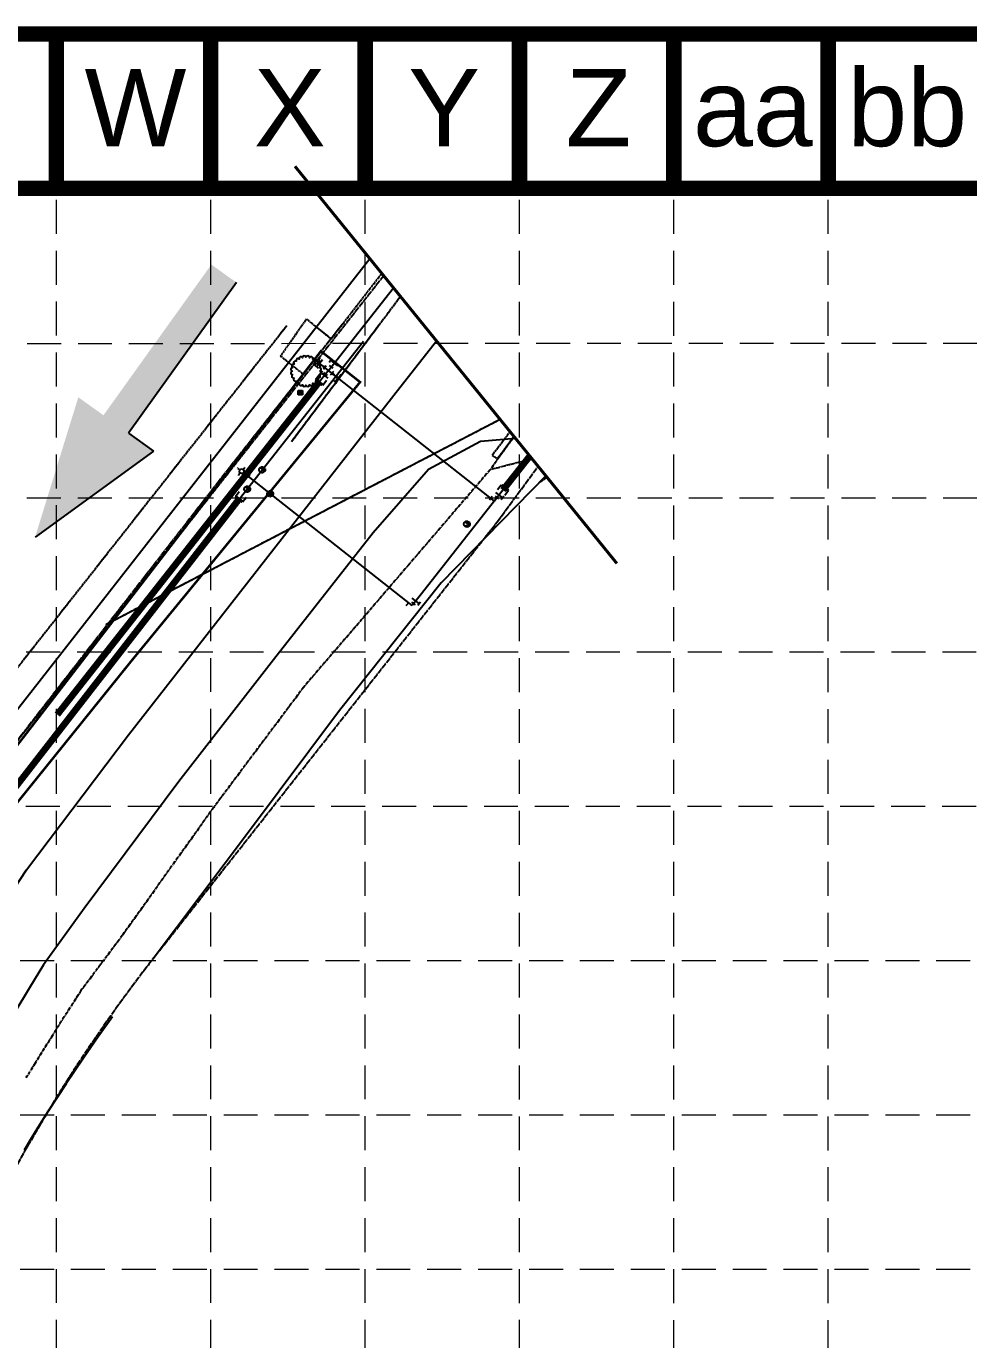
# Model space of a CAD drawing. Header units: inches. Extents: x 2600819 to 2602871, y 7032016 to 7035296.
# Drawn here: x 2601988.2 to 2602300.6, y 7034860.8 to 7035296.1 of the extents above; entities that cross this region are included whole.
import ezdxf
from ezdxf.enums import TextEntityAlignment as Align

# ---------------------------------------------------------------- set-up
doc = ezdxf.new("R2010")
doc.units = ezdxf.units.IN
doc.header["$MEASUREMENT"] = 0
for name, pattern in [('CREEK', [1.2, 1, -0.05, 0, -0.05, 0, -0.05, 0, -0.05]), ('DASHED', [0.8, 0.75, -0.05]), ('HIDDEN', [0.375, 0.25, -0.125]), ('PHANTOM', [2.1, 1.75, -0.05, 0.1, -0.05, 0.1, -0.05]), ('SCREEK', [1.04, 0.9, -0.035, 0, -0.035, 0, -0.035, 0, -0.035])]:
    doc.linetypes.add(name, pattern=pattern)
for name, color, linetype in [('ARROWS', 252, 'Continuous'), ('BASE', 7, 'Continuous'), ('CREEK', 170, 'CREEK'), ('DITCH', 7, 'SCREEK'), ('EASPH-PVMT', 7, 'Continuous'), ('EESMT', 7, 'DASHED'), ('EGAS', 50, 'DASHED'), ('EPVMT', 8, 'DASHED'), ('ETEL', 33, 'DASHED'), ('EWAT', 150, 'DASHED'), ('EXSTSEW', 5, 'DASHED'), ('FENCE', 242, 'DASHED'), ('GRID', 254, 'HIDDEN'), ('LIMITS OF DISTURBANCE', 1, 'HIDDEN'), ('PWAT', 4, 'Continuous'), ('ROW', 252, 'PHANTOM'), ('SILT FENCE', 200, 'Continuous'), ('TREE', 250, 'Continuous'), ('TREET', 250, 'Continuous')]:
    doc.layers.add(name, color=color, linetype=linetype)
doc.styles.get("Standard").update_dxf_attribs({"font": 'ARIAL.TTF'})
doc.styles.add('UTIL', font='romans.shx', dxfattribs={"width": 0.9})
doc.linetypes.add('12IN-W', pattern='A,0.8,-0.05,0.8,-0.05,0.8,-0.1,["12%%34 W",UTIL,S=0.08,R=0,X=-0.1,Y=-0.04],-0.29', length=2.89)
doc.linetypes.add('16IN-W', pattern='A,0.8,-0.05,0.8,-0.05,0.8,-0.1,["16%%34 W",UTIL,S=0.08,R=0,X=-0.1,Y=-0.04],-0.29', length=2.89)
doc.linetypes.add('8IN-W', pattern='A,0.8,-0.05,0.8,-0.05,0.8,-0.125,["8%%34 W",UTIL,S=0.08,R=0,X=-0.1,Y=-0.04],-0.22', length=2.845)
doc.linetypes.add('ASPH-E2', pattern='A,0.45,-0.05,0.9,[138,ltypeshp.shx,S=-0.013,R=0,X=0,Y=0],0.45', length=1.85)
doc.linetypes.add('BARBWIRE_1', pattern='A,1,-0.1,["X",Standard,S=0.075,R=0,X=-0.025,Y=-0.0375],-0.1', length=1.2)
doc.linetypes.add('BWF', pattern='A,0.9,-0.05,[135,ltypeshp.shx,S=0.03,R=0,X=0,Y=0],-0.05', length=1)
doc.linetypes.add('GAS', pattern='A,0.8,-0.05,0.8,-0.05,0.8,-0.12,["GAS",UTIL,S=0.08,R=0,X=-0.1,Y=-0.04],-0.15', length=2.77)

# ---------------------------------------------------------------- blocks, each defined once
blk = doc.blocks.new('treet')
at = {"layer": 'TREET', "const_width": 0.5}
blk.add_lwpolyline([(-0.25, 0, 1), (0.25, 0, 1)], format="xyb", close=True, dxfattribs=at)
blk = doc.blocks.new('A$C33723172')
at = {"layer": 'ARROWS', "color": 7}
for p, q in [((11.14, 24.49), (5.46, 10.23)), ((5.46, 10.23), (7.83, 9.28)), ((7.83, 9.28), (0, 0))]:
    blk.add_line(p, q, dxfattribs=at)
for points in [[(11.14, 24.49), (8.77, 25.44), (5.46, 10.23), (3.08, 11.17)], [(0.7, 12.12), (7.83, 9.28), (0, 0), (7.83, 9.28)]]:
    blk.add_solid(points, dxfattribs=at)

msp = doc.modelspace()

# ---------------------------------------------------------------- linework, layer by layer
at = {"color": 4}
for p, q in [((2602085.09, 7035182.71), (2602083.92, 7035183.64)), ((2602086.36, 7035185.53), (2602084.51, 7035183.18)), ((2602085.67, 7035184.65), (2602085.2, 7035184.06)), ((2602087.66, 7035183.55), (2602086.74, 7035182.37)), ((2602087.66, 7035183.55), (2602086.74, 7035182.37)), ((2602088.66, 7035184.81), (2602089.59, 7035185.99)), ((2602089.9, 7035182.75), (2602088.72, 7035183.68)), ((2602091.48, 7035183.55), (2602089.12, 7035185.4)), ((2602084.11, 7035179.04), (2602085.34, 7035180.61)), ((2602085.43, 7035180.72), (2602086.36, 7035181.9)), ((2602088.25, 7035179.45), (2602085.89, 7035181.31)), ((2602086.46, 7035177.18), (2602087.7, 7035178.75)), ((2602088.04, 7035180.39), (2602086.86, 7035181.32)), ((2602090.02, 7035181.7), (2602089.09, 7035180.52)), ((2602089.09, 7035180.52), (2602090.02, 7035181.7)), ((2602091.27, 7035177.84), (2602090.1, 7035178.77)), ((2602092.54, 7035180.67), (2602090.69, 7035178.31)), ((2602091.09, 7035179.42), (2602091.56, 7035180.01)), ((2602145.68, 7035144.05), (2602144.44, 7035142.48)), ((2602057.56, 7035140.3), (2602058.79, 7035141.87)), ((2602059.55, 7035138.74), (2602057.97, 7035139.97)), ((2602059.91, 7035138.45), (2602061.15, 7035140.02)), ((2602142.65, 7035140.24), (2602141.72, 7035139.06)), ((2602144.88, 7035139.43), (2602143.71, 7035140.36)), ((2602143.73, 7035141.61), (2602146.09, 7035139.76)), ((2602146.55, 7035140.35), (2602145.62, 7035139.17)), ((2602147.25, 7035142.03), (2602145.67, 7035143.26)), ((2602148.03, 7035142.2), (2602146.8, 7035140.63)), ((2602114.99, 7035105.14), (2602114.06, 7035103.96)), ((2602117.22, 7035104.34), (2602116.04, 7035105.27)), ((2602116.07, 7035106.52), (2602118.42, 7035104.66)), ((2602118.89, 7035105.25), (2602117.96, 7035104.07)), ((2602015.19, 7035081.69), (2602013.61, 7035082.91))]:
    msp.add_line(p, q, dxfattribs=at)
at = {"const_width": 1}
msp.add_lwpolyline([(2602077.27, 7035249.69), (2602184, 7035118.04)], dxfattribs=at)
at = {"color": 4}
for points in [[(2602087.2, 7035182.96, 1.12, 0, 0), (2602085.43, 7035184.36, 0, 0, 0)], [(2602089.56, 7035181.11, 1.12, 0, 0), (2602091.32, 7035179.72, 0, 0, 0)]]:
    msp.add_lwpolyline(points, format="xyseb", dxfattribs=at)
at = {"color": 4, "const_width": 1}
for points in [[(2602086.46, 7035177.18), (2602084.11, 7035179.04)], [(2602145.68, 7035144.05), (2602148.03, 7035142.2)], [(2602059.91, 7035138.45), (2602057.56, 7035140.3)]]:
    msp.add_lwpolyline(points, dxfattribs=at)
at = {"layer": 'BASE', "color": 9}
msp.add_line((2600872.39, 7035242.37), (2602816.94, 7035242.37), dxfattribs=at)
at = {"layer": 'BASE', "const_width": 5.12}
for points in [[(2602868.11, 7032018.5), (2602868.11, 7035293.54), (2600821.22, 7035293.54), (2600821.22, 7032018.5)], [(2602816.94, 7032069.68), (2602816.94, 7035242.37), (2600872.39, 7035242.37), (2600872.39, 7032069.68)]]:
    msp.add_lwpolyline(points, close=True, dxfattribs=at)
for points in [[(2601998.18, 7035293.54), (2601998.18, 7035242.37)], [(2602049.35, 7035293.54), (2602049.35, 7035242.37)], [(2602100.53, 7035293.54), (2602100.53, 7035242.37)], [(2602151.7, 7035293.54), (2602151.7, 7035242.37)], [(2602202.87, 7035293.54), (2602202.87, 7035242.37)], [(2602254.04, 7035293.54), (2602254.04, 7035242.37)]]:
    msp.add_lwpolyline(points, dxfattribs=at)
at = {"layer": 'CREEK'}
for p, q in [((2602149.85, 7035160.17), (2602142, 7035149.11)), ((2602149.85, 7035160.17), (2602142, 7035149.11)), ((2602142, 7035149.11), (2602114.89, 7035117.54)), ((2602142, 7035149.11), (2602114.89, 7035117.54)), ((2602114.89, 7035117.54), (2602080.18, 7035077.08)), ((2602114.89, 7035117.54), (2602080.18, 7035077.08)), ((2602080.18, 7035077.08), (2602050.32, 7035037.21)), ((2602080.18, 7035077.08), (2602050.32, 7035037.21)), ((2602050.32, 7035037.21), (2602020.01, 7034994.72)), ((2602050.32, 7035037.21), (2602020.01, 7034994.72)), ((2602020.01, 7034994.72), (2602006.33, 7034976.46)), ((2602006.33, 7034976.46), (2602001.7, 7034969.26)), ((2602001.7, 7034969.26), (2601996.84, 7034961.6)), ((2601996.84, 7034961.6), (2601991.1, 7034952.43)), ((2601991.1, 7034952.43), (2601988.1, 7034947.56))]:
    msp.add_line(p, q, dxfattribs=at)
at = {"layer": 'DITCH'}
msp.add_line((2602155.93, 7035152.67), (2602142, 7035149.11), dxfattribs=at)
msp.add_line((2602155.93, 7035152.67), (2602142, 7035149.11), dxfattribs=at)
at = {"layer": 'EASPH-PVMT', "linetype": 'ASPH-E2'}
for p, q in [((2602110.02, 7035173.87), (2602124.18, 7035191.83)), ((2602085.67, 7035142.61), (2602110.02, 7035173.87)), ((2602138.81, 7035158.48), (2602121.57, 7035149.24)), ((2602150.44, 7035159.44), (2602138.81, 7035158.48)), ((2602121.57, 7035149.24), (2602103.15, 7035128.15)), ((2602052.97, 7035100.72), (2602085.67, 7035142.61)), ((2602103.15, 7035128.15), (2602070.11, 7035086.16)), ((2602022.13, 7035061.25), (2602052.97, 7035100.72)), ((2602070.11, 7035086.16), (2602038.76, 7035045.82)), ((2601988.28, 7035016.52), (2602022.13, 7035061.25)), ((2602038.76, 7035045.82), (2602007.36, 7035003.66)), ((2601975.61, 7034997.31), (2601988.28, 7035016.52)), ((2602007.36, 7035003.66), (2601993.96, 7034984.97)), ((2601993.96, 7034984.97), (2601989.28, 7034977.39)), ((2601989.28, 7034977.39), (2601984.36, 7034969.34))]:
    msp.add_line(p, q, dxfattribs=at)
at = {"layer": 'EESMT'}
msp.add_line((2602074.53, 7035196.78), (2601957.77, 7035048.57), dxfattribs=at)
at = {"layer": 'EGAS', "linetype": 'GAS'}
msp.add_line((2602145.3, 7035165.78), (2602014.55, 7035097.72), dxfattribs=at)
at = {"layer": 'EGAS', "color": 7}
msp.add_line((2602145.3, 7035165.78), (2602014.55, 7035097.72), dxfattribs=at)
at = {"layer": 'EPVMT', "color": 7, "linetype": 'ASPH-E2'}
for p, q in [((2602110.02, 7035173.87), (2602124.18, 7035191.83)), ((2602085.67, 7035142.61), (2602110.02, 7035173.87)), ((2602138.81, 7035158.48), (2602121.57, 7035149.24)), ((2602150.44, 7035159.44), (2602138.81, 7035158.48)), ((2602121.57, 7035149.24), (2602103.15, 7035128.15)), ((2602052.97, 7035100.72), (2602085.67, 7035142.61)), ((2602103.15, 7035128.15), (2602070.11, 7035086.16)), ((2602022.13, 7035061.25), (2602052.97, 7035100.72)), ((2602070.11, 7035086.16), (2602038.76, 7035045.82)), ((2601988.28, 7035016.52), (2602022.13, 7035061.25)), ((2602038.76, 7035045.82), (2602007.36, 7035003.66))]:
    msp.add_line(p, q, dxfattribs=at)
at = {"layer": 'ETEL', "color": 252}
for p, q in [((2602112.27, 7035206.52), (2602076.15, 7035158.4)), ((2602104.96, 7035196.78), (2602076.15, 7035158.4)), ((2602078.28, 7035175.43), (2602079.78, 7035173.93)), ((2602079.78, 7035175.43), (2602078.28, 7035173.93)), ((2602078.28, 7035175.43), (2602079.78, 7035173.93)), ((2602079.78, 7035175.43), (2602078.28, 7035173.93))]:
    msp.add_line(p, q, dxfattribs=at)
msp.add_lwpolyline([(2602078.28, 7035175.43), (2602079.78, 7035175.43), (2602079.78, 7035173.93), (2602078.28, 7035173.93)], close=True, dxfattribs=at)
msp.add_lwpolyline([(2602078.28, 7035175.43), (2602079.78, 7035175.43), (2602079.78, 7035173.93), (2602078.28, 7035173.93)], close=True, dxfattribs=at)
at = {"layer": 'EWAT', "color": 145, "linetype": '8IN-W'}
for q in [(2602102.06, 7035219.11), (2602084.59, 7035196.78)]:
    msp.add_line((2601950.82, 7035025.72), q, dxfattribs=at)
at = {"layer": 'EWAT', "color": 145, "linetype": '16IN-W'}
for p, q in [((2602088.38, 7035182.04), (2602109.93, 7035209.4)), ((2602058.73, 7035139.38), (2602100, 7035191.76))]:
    msp.add_line(p, q, dxfattribs=at)
at = {"layer": 'EWAT', "color": 145}
for p, q in [((2602084.04, 7035185.42), (2602083.24, 7035186.02)), ((2602084.19, 7035184.37), (2602083.58, 7035183.57)), ((2602085.09, 7035185.56), (2602085.7, 7035186.36)), ((2602059.02, 7035149.09, 549.91), (2602058.25, 7035149.72, 549.91)), ((2602059.13, 7035148.04, 549.91), (2602058.5, 7035147.26, 549.91)), ((2602060.08, 7035149.2, 549.91), (2602060.71, 7035149.98, 549.91)), ((2602060.44, 7035148.19, 549.76), (2602062.15, 7035147.48, 549.76)), ((2602065.69, 7035149.8, 549.7), (2602067.39, 7035149.1, 549.7)), ((2602065.69, 7035148.39, 549.7), (2602067.39, 7035149.1, 549.7)), ((2602060.44, 7035146.78, 549.76), (2602062.15, 7035147.48, 549.76)), ((2602060.75, 7035143.4, 549.62), (2602062.46, 7035142.7, 549.62)), ((2602060.75, 7035141.99, 549.62), (2602062.46, 7035142.7, 549.62)), ((2602068.33, 7035141.88, 549.91), (2602070.04, 7035141.18, 549.91)), ((2602068.33, 7035140.47, 549.91), (2602070.04, 7035141.18, 549.91)), ((2602133.58, 7035131.83, 551.28), (2602135.29, 7035131.12, 551.28)), ((2602133.58, 7035130.42, 551.28), (2602135.29, 7035131.12, 551.28))]:
    msp.add_line(p, q, dxfattribs=at)
at = {"layer": 'EWAT', "color": 145, "linetype": '12IN-W'}
for p, q in [((2602088.38, 7035182.04), (2602085.24, 7035184.51)), ((2602088.38, 7035182.04), (2602085.28, 7035178.11)), ((2602143.37, 7035138.72), (2602088.38, 7035182.04)), ((2602155.16, 7035153.69), (2602119.19, 7035108.03)), ((2602155.11, 7035153.69), (2602155.16, 7035153.69)), ((2602116.1, 7035104.1, 549.91), (2602060.19, 7035148.15, 549.91)), ((2602146.46, 7035142.65), (2602143.37, 7035138.72)), ((2602119.19, 7035108.03), (2602116.1, 7035104.1))]:
    msp.add_line(p, q, dxfattribs=at)
at = {"layer": 'EWAT', "color": 145}
for centre, radius in [((2602084.64, 7035184.96), 0.75), ((2602059.61, 7035148.62, 549.91), 0.75), ((2602061.15, 7035147.48, 549.76), 1), ((2602066.39, 7035149.1, 549.7), 1), ((2602061.46, 7035142.7, 549.62), 1), ((2602069.04, 7035141.18, 549.91), 1), ((2602134.29, 7035131.12, 551.28), 1)]:
    msp.add_circle(centre, radius, dxfattribs=at)
at = {"layer": 'EXSTSEW'}
for p, q in [((2602148.6, 7035161.7), (2602142.69, 7035153.88)), ((2602148.6, 7035161.7), (2602142.69, 7035153.88)), ((2602144.29, 7035152.68), (2602149.9, 7035160.1)), ((2602144.29, 7035152.68), (2602149.9, 7035160.1)), ((2602142.69, 7035153.88), (2602144.29, 7035152.68)), ((2602142.69, 7035153.88), (2602144.29, 7035152.68))]:
    msp.add_line(p, q, dxfattribs=at)
at = {"layer": 'FENCE', "color": 252, "ltscale": 0.5}
for p, q in [((2602089.24, 7035192.47), (2602106.04, 7035214.2)), ((2602072.51, 7035186.81), (2602081.07, 7035199.08)), ((2602072.51, 7035186.81), (2602079.46, 7035196.78)), ((2602081.07, 7035199.08), (2602089.24, 7035192.47)), ((2602083.91, 7035196.78), (2602089.24, 7035192.47)), ((2602089.24, 7035192.47), (2602092.57, 7035196.78)), ((2602080.24, 7035180.64), (2602072.51, 7035186.81)), ((2602080.24, 7035180.64), (2602072.51, 7035186.81))]:
    msp.add_line(p, q, dxfattribs=at)
at = {"layer": 'FENCE', "color": 252, "linetype": 'BWF'}
for p, q in [((2602160.43, 7035147.12), (2602125.7, 7035111.64)), ((2602160.43, 7035147.12), (2602125.7, 7035111.64)), ((2602125.7, 7035111.64), (2602092.05, 7035069.35)), ((2602125.7, 7035111.64), (2602092.05, 7035069.35)), ((2602092.05, 7035069.35), (2602061.89, 7035028.99)), ((2602092.05, 7035069.35), (2602061.89, 7035028.99)), ((2602061.89, 7035028.99), (2602030.29, 7034986.98)), ((2602061.89, 7035028.99), (2602030.29, 7034986.98))]:
    msp.add_line(p, q, dxfattribs=at)
at = {"layer": 'FENCE', "color": 252}
msp.add_line((2602160.86, 7035146.59), (2602158.26, 7035144.91), dxfattribs=at)
msp.add_line((2602160.86, 7035146.59), (2602158.26, 7035144.91), dxfattribs=at)
at = {"layer": 'FENCE', "color": 252, "linetype": 'BARBWIRE_1'}
for p, q in [((2602016.74, 7034967.79), (2602012.08, 7034961.15)), ((2602012.08, 7034961.15), (2602007.2, 7034954.08)), ((2602007.2, 7034954.08), (2602001.46, 7034945.6)), ((2602001.46, 7034945.6), (2601998.46, 7034941.09)), ((2601998.46, 7034941.09), (2601995.49, 7034936.53)), ((2601995.49, 7034936.53), (2601992.61, 7034932.03)), ((2601992.61, 7034932.03), (2601989.91, 7034927.7)), ((2601989.91, 7034927.7), (2601987.47, 7034923.62))]:
    msp.add_line(p, q, dxfattribs=at)
at = {"layer": 'GRID', "color": 252, "linetype": 'HIDDEN', "lineweight": 0, "ltscale": 45}
for p, q in [((2601998.18, 7032274.2), (2601998.18, 7035242.37)), ((2602049.35, 7032274.2), (2602049.35, 7035242.37)), ((2602100.53, 7032274.19), (2602100.53, 7035242.37)), ((2602151.7, 7032274.18), (2602151.7, 7035242.37)), ((2602202.87, 7032274.17), (2602202.87, 7035242.37)), ((2602254.04, 7032274.16), (2602254.04, 7035242.37)), ((2600874.72, 7035190.85), (2602816.1, 7035191.11)), ((2600874.68, 7035139.54), (2602816.1, 7035139.93)), ((2600874.39, 7035088.52), (2602816.94, 7035088.85)), ((2600874.32, 7035037.39), (2602816.94, 7035037.68)), ((2600872.39, 7034986.51), (2602816.94, 7034986.51)), ((2600872.39, 7034935.33), (2602816.94, 7034935.33)), ((2600872.39, 7034884.16), (2602816.94, 7034884.16))]:
    msp.add_line(p, q, dxfattribs=at)
at = {"layer": 'LIMITS OF DISTURBANCE', "ltscale": 30, "const_width": 0.8}
msp.add_lwpolyline([(2602098.87, 7035178.16), (2602085.87, 7035188.41), (2601954.01, 7035017.31, 0.117166), (2601835.45, 7034698.63), (2601864.72, 7032807.92, -0.205334), (2601732.08, 7032479.82), (2601736.56, 7032472.86), (2601761.9, 7032500.44, 0.078199), (2601787.5, 7032530.25), (2601853.11, 7032486.78), (2601920.2, 7032504.17), (2601917.62, 7032515.06), (2601850.32, 7032500), (2601792.72, 7032537.21), (2601794.71, 7032541.43, 0.131813), (2601873.12, 7032762.58), (2601872.61, 7032854.08), (2601854.56, 7034681.43, -0.16685), (2602023.18, 7035085.91)], format="xyb", close=True, dxfattribs=at)
at = {"layer": 'PWAT', "color": 4, "lineweight": 200}
for p, q in [((2601998.51, 7035067.96), (2602085.28, 7035178.11)), ((2602155.16, 7035153.69), (2602146.46, 7035142.65)), ((2602155.11, 7035153.69), (2602155.16, 7035153.69)), ((2601976.63, 7035033.71), (2602058.76, 7035139.36))]:
    msp.add_line(p, q, dxfattribs=at)
at = {"layer": 'ROW'}
for p, q in [((2602106.71, 7035213.38), (2601969.56, 7035039.28)), ((2602051.66, 7035144.94), (2602092.93, 7035197.33)), ((2602144.32, 7035131.85), (2602157.88, 7035150.26)), ((2602144.32, 7035131.85), (2602157.88, 7035150.26)), ((2601969.54, 7035039.26), (2602051.65, 7035144.88)), ((2602032.4, 7034989.78), (2602144.32, 7035131.85)), ((2602032.4, 7034989.78), (2602144.32, 7035131.85))]:
    msp.add_line(p, q, dxfattribs=at)
msp.add_arc((2602451.19, 7034659.86), 533.14, 141.7695, 180.9195, dxfattribs=at)
msp.add_arc((2602451.19, 7034659.86), 533.14, 141.7695, 180.9195, dxfattribs=at)
at = {"layer": 'TREE'}
msp.add_lwpolyline([(2602085.52, 7035181.79, 0.836526), (2602085.37, 7035182.99, 0.836526), (2602084.9, 7035184.11, 0.836526), (2602084.17, 7035185.07, 0.836526), (2602083.21, 7035185.8, 0.836526), (2602082.09, 7035186.26, 0.832239), (2602080.93, 7035186.45, 0.832239), (2602079.77, 7035186.26, 0.836526), (2602078.65, 7035185.8, 0.836526), (2602077.69, 7035185.07, 0.836526), (2602076.96, 7035184.11, 0.836526), (2602076.49, 7035182.99, 0.836526), (2602076.34, 7035181.79, 0.836526), (2602076.49, 7035180.59, 0.836526), (2602076.96, 7035179.47, 0.836526), (2602077.69, 7035178.51, 0.836526), (2602078.65, 7035177.78, 0.836526), (2602079.77, 7035177.31, 0.832239), (2602080.93, 7035177.13, 0.832239), (2602082.09, 7035177.31, 0.836526), (2602083.21, 7035177.78, 0.836526), (2602084.17, 7035178.51, 0.836526), (2602084.9, 7035179.47, 0.836526), (2602085.37, 7035180.59, 0.836526)], format="xyb", close=True, dxfattribs=at)
msp.add_lwpolyline([(2602085.52, 7035181.79, 0.836526), (2602085.37, 7035182.99, 0.836526), (2602084.9, 7035184.11, 0.836526), (2602084.17, 7035185.07, 0.836526), (2602083.21, 7035185.8, 0.836526), (2602082.09, 7035186.26, 0.832239), (2602080.93, 7035186.45, 0.832239), (2602079.77, 7035186.26, 0.836526), (2602078.65, 7035185.8, 0.836526), (2602077.69, 7035185.07, 0.836526), (2602076.96, 7035184.11, 0.836526), (2602076.49, 7035182.99, 0.836526), (2602076.34, 7035181.79, 0.836526), (2602076.49, 7035180.59, 0.836526), (2602076.96, 7035179.47, 0.836526), (2602077.69, 7035178.51, 0.836526), (2602078.65, 7035177.78, 0.836526), (2602079.77, 7035177.31, 0.832239), (2602080.93, 7035177.13, 0.832239), (2602082.09, 7035177.31, 0.836526), (2602083.21, 7035177.78, 0.836526), (2602084.17, 7035178.51, 0.836526), (2602084.9, 7035179.47, 0.836526), (2602085.37, 7035180.59, 0.836526)], format="xyb", close=True, dxfattribs=at)

# ---------------------------------------------------------------- block references
at = {"layer": 'SILT FENCE', "color": 0, "ltscale": 30, "xscale": 3.999999998377059, "yscale": 4.000000000096112, "zscale": 4, "rotation": 346.1325791202766}
msp.add_blockref('A$C33723172', (2601991.11, 7035126.74), dxfattribs=at)
at = {"layer": 'TREET', "xscale": 0.4997999998740852, "yscale": 0.4998000003397465, "zscale": 0.4998}
msp.add_blockref('treet', (2602080.93, 7035181.74), dxfattribs=at)
msp.add_blockref('treet', (2602080.93, 7035181.74), dxfattribs=at)

# ---------------------------------------------------------------- texts
at = {"layer": 'BASE'}
for s, height, p in [('bb', 25.586, (2602280.25, 7035269.14)), ('W', 25.59, (2602024.39, 7035269.14)), ('X', 25.59, (2602075.56, 7035269.14)), ('Y', 25.59, (2602126.73, 7035269.14)), ('Z', 25.59, (2602177.91, 7035269.14)), ('aa', 25.586, (2602229.08, 7035269.14))]:
    msp.add_text(s, height=height, dxfattribs=at).set_placement(p, align=Align.MIDDLE_CENTER)

doc.saveas('drawing.dxf')
